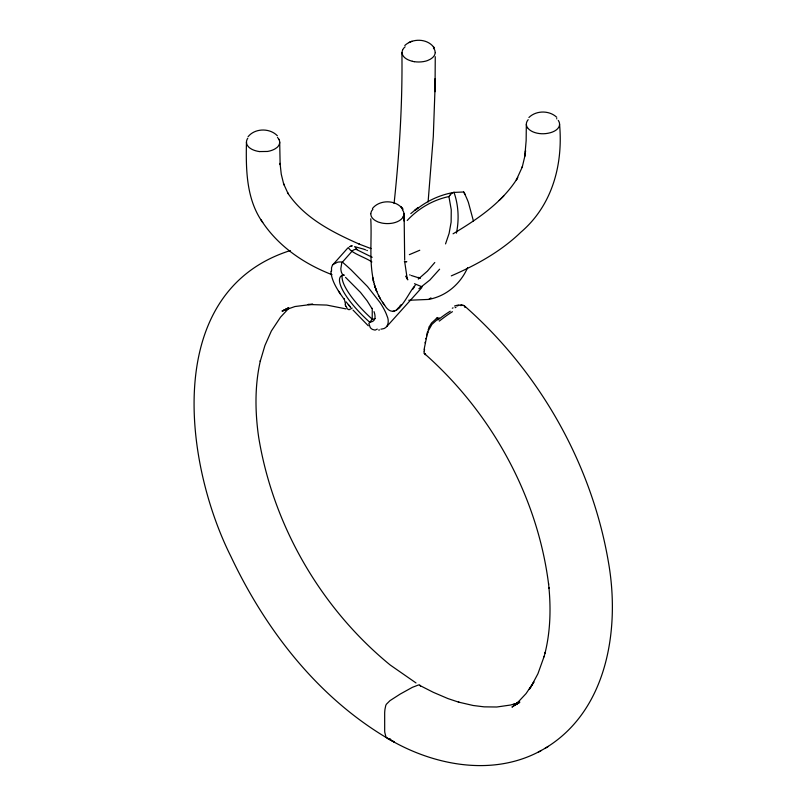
<?xml version="1.0" encoding="UTF-8"?>
<svg xmlns="http://www.w3.org/2000/svg" width="806" height="806" viewBox="0 0 806 806"><rect width="100%" height="100%" fill="white"/><g stroke="black" fill="none" stroke-linecap="round" stroke-linejoin="round"><path stroke-width="1.21" d="M435.26 56.692L435.028 91.693L435.19 78.716L435.139 84.811M559.555 124.225C563.223 164.313 552.453 205.248 520.898 232.178C501.04 251.401 476.497 264.942 451.31 275.874M372.261 308.305L372.211 319.176L368.836 323.599L370.297 327.639A23.475 13.551 -60 0 0 372.553 329.453L375.092 330.117L377.299 329.1M526.328 124.396L526.147 140.617L524.807 156.344L522.147 167.517L522.469 166.55L516.293 180.07L517.795 177.441M404.048 221.015L404.108 213.711L404.683 260.076M435.129 85.355L433.306 136.436L428.097 201.963M423.946 351.104L424.198 353.31L425.497 353.844M394.074 203.535C399.444 153.442 402.567 103.077 401.912 52.682M370.76 213.64L371.375 211.434A17.45 10.075 0 0 1 372.876 209.359M435.26 52.753L434.646 54.959A17.45 10.075 0 0 1 430.102 59.342L427.774 60.44A15.364 8.876 0 0 1 426.414 60.913L425.699 61.125A17.047 9.843 0 0 1 414.274 61.659M424.087 349.512L426.737 336.445M524.807 156.344L525.562 150.712L525.411 151.81M348.605 247.835C350.983 253.064 365.773 257.577 371.888 261.96M425.034 342.913L425.175 342.107M456.428 233.166C459.239 219.685 458.543 205.439 454.03 192.412C440.106 194.75 426.878 200.855 415.987 209.812M425.83 338.873L425.971 338.218M426.586 335.588L426.757 334.933M544.06 656.809L545.229 652.386L545.037 653.092C550.327 631.743 550.972 609.467 548.946 587.634L549.007 588.158L548.554 583.756L548.604 584.269C537.411 495.66 491.076 412.299 424.278 353.431M544.252 656.094L537.934 673.715L531.164 686.46L529.24 689.422L533.915 681.997L526.036 693.613L516.717 703.578L519.527 701.18L511.971 707.104L518.349 703.104M427.714 333.019L427.926 332.354M428.157 329.946L428.359 329.301M428.681 330.128L431.956 324.355L439.179 317.846M429.205 326.914L428.973 327.518A47.161 24.109 -42 0 0 428.661 328.324M445.547 243.906L449.103 233.428L451.128 222.103L451.259 209.842L448.912 196.553L449.909 195.183M429.266 326.762L431.512 323.015L436.399 318.561M370.76 218.819C372.493 247.462 365.662 280.639 384.623 305.202C396.502 324.506 408.32 291.782 415.302 285.284M412.924 289.122L414.556 286.543M516.747 179.285C501.352 203.172 477.031 219.454 453.063 233.8M347.93 247.845L332.394 265.275L331.508 267.814L331.548 271.108M380.916 329.14A83.915 23.616 42 0 0 381.984 328.999C388.442 328.546 389.449 320.808 387.061 316.033A66.535 18.719 42 0 0 380.019 302.522L367.506 286.543L351.194 269.98A83.915 23.616 42 0 0 342.328 262.061A83.915 23.616 42 0 0 337.643 262.162L332.878 264.59M248.067 136.728C254.948 128.033 269.849 127.872 277.375 135.791M434.787 262.504L427.422 271.108L418.324 279.078M439.613 269.194L429.91 279.984L418.878 288.739M372.443 208.532C379.606 199.445 395.877 199.596 402.678 208.986M528.202 119.681L527.849 120.094A17.047 9.843 0 0 0 526.923 126.693L527.487 127.801M418.687 277.324L418.213 277.879M351.99 251.311L341.784 262.847L340.837 268.65A23.475 13.551 -60 0 0 341.432 272.297L342.651 274.846L344.293 275.279M386.749 326.571L421.729 287.682M407.221 220.491C418.223 208.492 432.973 199.928 448.912 196.553M288.578 308.527L280.518 317.171L271.35 331.014L264.912 345.542L260.237 361.32L260.409 360.614C254.958 384.26 255.018 408.884 258.061 432.852L258.655 437.134C273.073 525.472 320.939 608.379 390.235 665.031L415.997 682.934M430.928 297.877L428.711 299.419L408.753 300.265M499.126 200.482L503.73 195.949L503.186 196.483M528.897 117.495C536.202 110.301 549.319 110.21 556.724 117.283M404.803 45.499C412.481 38.184 426.848 38.416 433.578 46.97M410.798 213.61L418.284 207.464M436.983 318.098L437.769 317.493M414.395 210.497L418.143 207.605M545.148 748.26C607.392 710.821 620.056 629.143 608.56 562.85C591.926 464.196 539.546 371.858 464.468 305.907L462.946 305.333M290.311 250.555C162.137 291.228 183.748 462.483 230.919 556.493C265.426 629.526 317.433 696.938 387.736 738.437C433.064 765.579 493.181 777.196 541.32 750.446M518.993 702.721L514.188 705.472L515.85 704.525M538.065 752.32L548.412 746.386M288.568 307.751L283.178 310.733L288.739 307.781L288.266 308.033M516.948 703.92L519.155 702.721M287.309 308.527L281.979 311.086L294.956 306.532L312.819 304.255L308.073 304.487L326.762 305.071L345.915 308.889M349.381 246.666L352.434 245.84M516.455 703.799L518.732 702.741M452.297 308.214L453.103 307.862M455.118 307.67L456.005 307.288M419.765 250.253L409.347 254.656M411.977 41.247L408.702 42.587M519.87 702.217L513.553 704.504L517.039 703.275L510.47 705.038L496.778 707.003L484.124 706.852L473.142 705.492L458.352 702.066L459.047 702.278L447.945 698.58L433.316 692.324L418.707 684.899L412.41 687.317L400.179 694.087L390.003 700.636L386.427 704.192A4.373 2.519 -60 0 0 385.731 705.603L384.966 709.31A61.901 35.736 -60 0 0 384.674 712.766L384.684 731.092A75.603 43.655 -60 0 0 384.805 732.432L385.943 736.956A9.35 5.4 -60 0 0 386.578 737.722L394.235 741.963L387.736 738.437L388.401 738.669A20.573 11.878 -60 0 0 390.144 738.961L390.487 738.981M393.66 311.459L394.809 311.066L392.895 311.509M460.78 305.635L461.354 305.504M351.476 245.931L350.681 246.122M378.659 330.037L379.505 329.956M454.02 192.412L463.692 191.989L465.133 194.367M349.048 309.746L347.356 308.92L346.096 306.159M420.359 278.362L411.342 275.511M356.111 249.336L372.201 257.275M404.35 261.497L406.788 261.728M404.531 261.497L406.526 261.718M259.441 151.568L267.491 151.457A17.45 10.075 0 0 0 275.088 148.838L277.002 147.498A15.364 8.876 0 0 0 277.818 146.712L278.171 146.299A17.047 9.843 0 0 0 279.098 139.7M414.264 61.689L412.35 61.327M422.132 286.855L414.465 283.712M370.972 248.58L359.002 244.027L359.526 244.228C332.586 232.319 304.124 218.023 287.51 192.674L288.085 193.642L283.541 183.647L283.873 184.806L281.264 174.217L280.055 163.346L280.135 164.575L279.692 141.997M363.889 249.185L354.63 246.626L357.098 249.568M364.443 249.397L365.561 249.86M332.022 274.685C304.728 264.146 279.269 247.019 262.726 222.496C246.213 199.354 245.86 169.451 246.465 142.168M409.65 274.826L410.234 275.068M366.75 250.344L367.355 250.595M345.522 277.324L360.473 292.366L367.143 300.84L371.939 308.557M368.282 325.795L352.988 310.038M464.407 305.857L464.961 307.459M346.127 301.877L350.6 307.288M350.681 307.398L348.303 304.567M344.081 299.228C338.198 290.845 331.689 281.808 330.853 271.269M382.538 302.26L384.623 305.202M558.266 120.426L558.578 120.9A17.128 9.884 0 0 1 559.394 122.844L559.455 123.137A17.5 10.105 0 0 1 559.152 126.401L558.639 127.439A16.372 9.45 0 0 1 548.14 133.232A16.211 9.36 0 0 1 527.638 127.771M260.771 219.484L262.726 222.496M434.041 47.745L433.396 46.748L434.172 47.957M338.409 290.926L340.444 294.099M278.533 138.592L279.148 139.69M405.851 276.075L407.796 279.843L406.254 276.619L407.211 278.785L404.803 262.454M378.538 295.369L380.392 298.744M420.611 686.39L420.309 685.715A4.524 2.609 -60 0 0 419.624 685.08M374.74 286.13L376.755 291.671L374.145 284.196M345.512 304.144L344.192 298.563M372.785 277.486L373.591 281.878L373.269 280.145M473.465 221.146L468.377 202.336A83.915 64.319 87.6 0 0 463.692 191.989M435.27 52.602L434.827 50.304A17.45 10.075 0 0 0 433.447 48.118M370.75 213.792L371.183 216.089A17.45 10.075 0 0 0 375.445 220.653L377.692 221.801A15.254 8.806 0 0 0 378.588 222.154L381.701 223.01A17.128 9.884 0 0 0 385.087 223.484L385.58 223.524A17.5 10.105 0 0 0 391.232 223.343L393.046 223.05A16.372 9.45 0 0 0 403.071 216.985M343.819 274.886A51.937 14.619 42 0 0 369.581 322.108A51.937 14.619 42 0 0 374.014 311.64M351.96 251.24A6.508 3.758 -60 0 1 356.061 249.447M342.379 275.108A51.937 14.619 42 0 0 372.211 319.176A51.937 14.619 42 0 0 375.133 318.521M428.711 299.409A83.915 64.319 87.6 0 0 437.587 296.9C450.171 292.135 460.478 282.231 466.412 270.222A66.535 51 87.6 0 0 467.611 267.733M449.96 195.243A6.508 3.758 -60 0 1 454.05 192.302M402.265 209.701A16.211 9.36 0 0 1 403.05 216.975M247.785 138.289A16.372 9.45 0 0 0 247.331 138.934L246.868 139.992A17.5 10.105 0 0 0 246.565 143.256L246.626 143.539A17.128 9.884 0 0 0 247.432 145.493L248.933 147.297A15.254 8.806 0 0 0 249.538 147.81L251.532 149.11A17.45 10.075 0 0 0 259.441 151.568M277.466 137.483A16.211 9.36 0 0 1 278.1 138.239M402.94 49.408A16.372 9.45 0 0 1 405.126 46.808M412.41 61.246A16.211 9.36 0 0 1 402.668 49.962M556.563 118.643A15.254 8.806 0 0 1 556.865 118.895M427.039 333.634A123.469 63.402 -41.8 0 1 427.593 331.629M436.378 318.37A35.968 10.317 -41.7 0 1 436.973 317.896M437.9 319.982A33.54 7.123 -40.6 0 1 450.272 311.207M454.534 306.028A39.877 11.072 -41.6 0 1 458.654 305.041M425.558 354.58A16.916 8.584 -45.5 0 1 425.054 354.61M424.359 350.872A48.279 23.666 -44.7 0 1 424.54 349.27M426.626 336.485A124.678 63.785 -42 0 1 427.603 333.059M427.764 332.415A52.068 26.175 -42.7 0 1 428.51 330.178M439.3 321.11A37.529 7.778 -40.6 0 1 452.448 311.69M456.972 305.998A44.219 12.382 -41.6 0 1 461.616 304.678M461.495 305.262A23.485 8.251 -51.3 0 1 463.047 305.182M352.162 308.094A16.916 10.438 -75.9 0 1 349.119 309.554M345.754 306.481A48.279 30.386 -77.2 0 1 345.149 304.446M400.945 305.283L399.605 306.844L401.549 304.597L400.945 305.283M400.229 306.149L398.194 308.376L400.229 306.149M398.849 307.68L396.743 309.766L398.849 307.68M402.829 209.197L401.217 207.082L402.829 209.197"/></g></svg>
